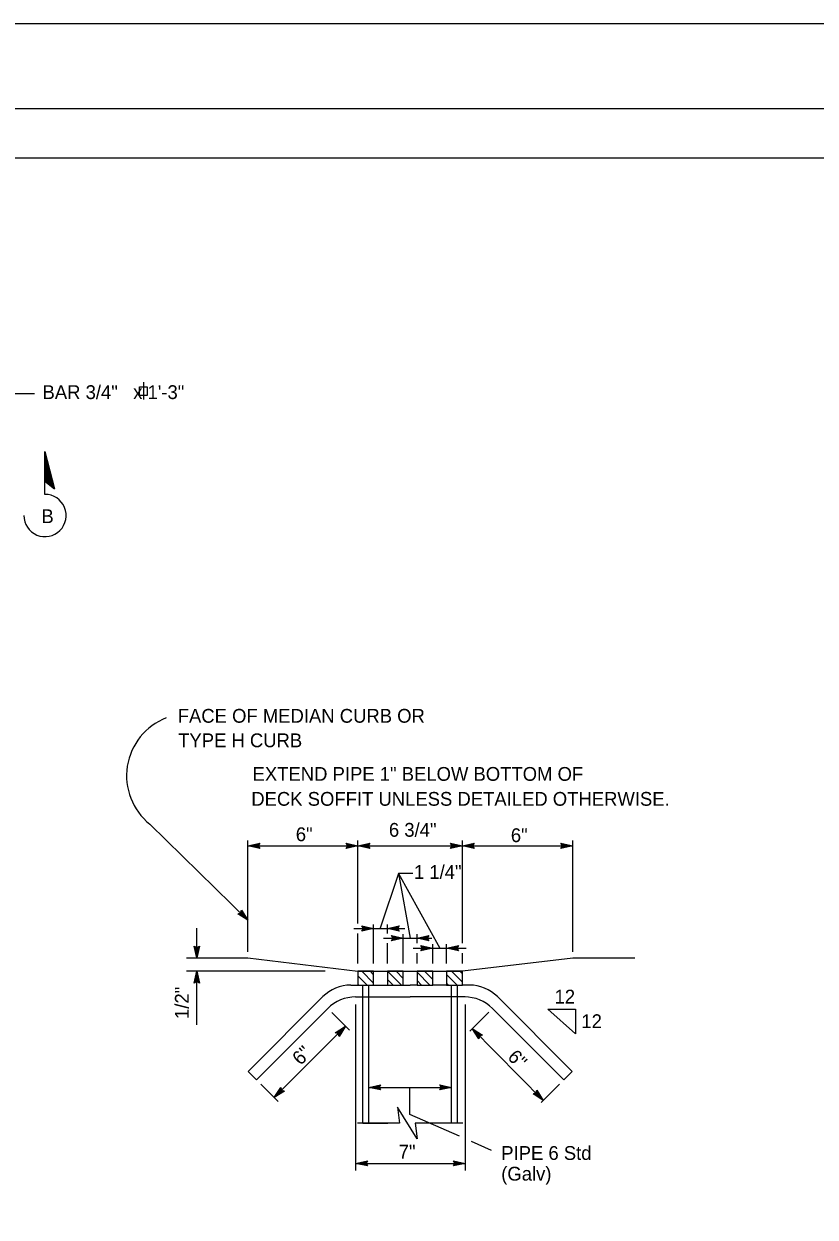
# Model space of a CAD drawing. Extents: x -894 to 866, y -472 to 714.
# Drawn here: x -453 to -51, y 108 to 714 of the extents above; entities that cross this region are included whole.
import ezdxf

# ---------------------------------------------------------------- set-up
doc = ezdxf.new("R2010")
doc.units = 0
for name, color, linetype in [('22 Misc Cnst Det', 7, 'Continuous'), ('56 Stage 3 Anno', 7, 'Continuous'), ('57 Undefined', 7, 'Continuous'), ('59 Sndwall Anno', 7, 'Continuous'), ('60 Nongeo Data', 7, 'Continuous'), ('border_PLOTTING-ELEMENTS', 7, 'Continuous'), ('border_rw_22x34_Cut_Lines', 7, 'Continuous'), ('border_SHEET', 7, 'Continuous')]:
    doc.layers.add(name, color=color, linetype=linetype)

msp = doc.modelspace()

# ---------------------------------------------------------------- linework, layer by layer
at = {"layer": '22 Misc Cnst Det'}
for p, q in [((-441.91, 496.58), (-437.07, 477.64)), ((-441.91, 474.88), (-441.91, 496.58)), ((-441.91, 495.03), (-437.57, 478.04)), ((-441.91, 493.47), (-438.08, 478.45)), ((-441.91, 491.91), (-438.58, 478.85)), ((-441.91, 490.35), (-439.08, 479.26)), ((-441.91, 488.8), (-439.58, 479.67)), ((-441.91, 487.24), (-440.08, 480.07)), ((-441.91, 485.68), (-440.58, 480.48)), ((-441.91, 484.12), (-441.08, 480.88)), ((-441.91, 482.56), (-441.58, 481.29)), ((-441.91, 481.55), (-437.07, 477.64))]:
    msp.add_line(p, q, dxfattribs=at)
msp.add_arc((-441.91, 464.16), 10.72, 179.99947, 89.99996, dxfattribs=at)
at = {"layer": '56 Stage 3 Anno'}
for p, q in [((-557.67, 526.03), (-447.2, 526.03)), ((-388.77, 307.57), (-338.97, 258.8)), ((-338.97, 242.75), (-338.97, 299.23)), ((-338.97, 296.53), (-332.97, 297.86)), ((-337.58, 296.54), (-333.2, 297.5)), ((-336.21, 296.53), (-333.38, 297.16)), ((-334.83, 296.53), (-333.62, 296.8)), ((-332.97, 297.86), (-333.77, 296.53)), ((-332.97, 297.86), (-332.97, 297.86)), ((-288.44, 296.53), (-289.24, 297.87)), ((-289.24, 297.87), (-289.24, 297.87)), ((-289.24, 297.87), (-283.24, 296.53)), ((-289.02, 297.52), (-284.62, 296.53)), ((-288.79, 297.16), (-286, 296.54)), ((-288.61, 296.81), (-287.38, 296.54)), ((-283.24, 257.19), (-283.24, 299.23)), ((-283.24, 296.53), (-277.24, 297.86)), ((-281.85, 296.54), (-277.48, 297.5)), ((-280.48, 296.53), (-277.65, 297.16)), ((-279.1, 296.53), (-277.89, 296.8)), ((-277.24, 297.86), (-278.04, 296.53)), ((-277.24, 297.86), (-277.24, 297.86)), ((-235.44, 296.53), (-236.24, 297.87)), ((-236.24, 297.87), (-236.24, 297.87)), ((-236.24, 297.87), (-230.24, 296.53)), ((-236.02, 297.52), (-231.62, 296.53)), ((-235.79, 297.16), (-233, 296.54)), ((-235.61, 296.81), (-234.38, 296.54)), ((-230.24, 247.19), (-230.24, 299.23)), ((-230.24, 296.53), (-224.24, 297.86)), ((-228.85, 296.54), (-224.48, 297.5)), ((-227.48, 296.53), (-224.65, 297.16)), ((-226.1, 296.53), (-224.89, 296.8)), ((-224.24, 297.86), (-225.04, 296.53)), ((-224.24, 297.86), (-224.24, 297.86)), ((-179.48, 296.53), (-180.28, 297.87)), ((-180.28, 297.87), (-180.28, 297.87)), ((-180.28, 297.87), (-174.28, 296.53)), ((-180.06, 297.52), (-175.66, 296.53)), ((-179.83, 297.16), (-177.04, 296.54)), ((-179.65, 296.81), (-178.43, 296.54)), ((-174.28, 242.75), (-174.28, 299.23)), ((-338.97, 296.53), (-283.24, 296.53)), ((-332.97, 295.19), (-338.97, 296.53)), ((-338.97, 296.53), (-338.97, 296.53)), ((-333.19, 295.55), (-337.59, 296.53)), ((-333.42, 295.91), (-336.21, 296.53)), ((-333.6, 296.26), (-334.83, 296.53)), ((-333.77, 296.53), (-332.97, 295.19)), ((-332.97, 295.19), (-332.97, 295.19)), ((-283.24, 296.53), (-289.24, 295.2)), ((-289.24, 295.2), (-288.44, 296.53)), ((-289.24, 295.2), (-289.24, 295.2)), ((-284.63, 296.53), (-289.01, 295.56)), ((-286, 296.54), (-288.83, 295.91)), ((-287.38, 296.54), (-288.59, 296.27)), ((-283.24, 296.53), (-230.24, 296.53)), ((-277.24, 295.19), (-283.24, 296.53)), ((-283.24, 296.53), (-283.24, 296.53)), ((-283.24, 296.53), (-283.24, 296.53)), ((-277.46, 295.55), (-281.86, 296.53)), ((-277.69, 295.91), (-280.48, 296.53)), ((-277.87, 296.26), (-279.1, 296.53)), ((-278.04, 296.53), (-277.24, 295.19)), ((-277.24, 295.19), (-277.24, 295.19)), ((-230.24, 296.53), (-236.24, 295.2)), ((-236.24, 295.2), (-235.44, 296.53)), ((-236.24, 295.2), (-236.24, 295.2)), ((-231.63, 296.53), (-236.01, 295.56)), ((-233, 296.54), (-235.83, 295.91)), ((-234.38, 296.54), (-235.59, 296.27)), ((-230.24, 296.53), (-174.28, 296.53)), ((-224.24, 295.19), (-230.24, 296.53)), ((-230.24, 296.53), (-230.24, 296.53)), ((-230.24, 296.53), (-230.24, 296.53)), ((-224.46, 295.55), (-228.86, 296.53)), ((-224.69, 295.91), (-227.48, 296.53)), ((-224.87, 296.26), (-226.1, 296.53)), ((-225.04, 296.53), (-224.24, 295.19)), ((-224.24, 295.19), (-224.24, 295.19)), ((-174.28, 296.53), (-180.28, 295.2)), ((-180.28, 295.2), (-179.48, 296.53)), ((-180.28, 295.2), (-180.28, 295.2)), ((-175.67, 296.53), (-180.05, 295.56)), ((-177.04, 296.54), (-179.87, 295.91)), ((-178.43, 296.54), (-179.63, 296.27)), ((-174.28, 296.53), (-174.28, 296.53)), ((-262.7, 282.54), (-271.94, 254.8)), ((-255.36, 282.54), (-262.7, 282.54)), ((-262.7, 282.54), (-256.74, 249.69)), ((-262.7, 282.54), (-241.74, 244.69)), ((-344.19, 262.05), (-342.68, 262.44)), ((-338.97, 258.8), (-344.19, 262.05)), ((-344.19, 262.05), (-344.19, 262.05)), ((-339.97, 259.77), (-343.77, 262.14)), ((-340.94, 260.74), (-343.4, 262.27)), ((-341.93, 261.7), (-342.98, 262.36)), ((-342.68, 262.44), (-342.32, 263.96)), ((-342.61, 262.76), (-341.93, 261.7)), ((-342.5, 263.13), (-340.94, 260.74)), ((-342.41, 263.55), (-339.96, 259.77)), ((-342.32, 263.96), (-342.32, 263.96)), ((-342.32, 263.96), (-338.97, 258.8)), ((-364.88, 239.74), (-364.88, 254.87)), ((-338.97, 258.8), (-338.97, 258.8)), ((-285.24, 254.69), (-268.24, 254.69)), ((-280.44, 254.69), (-281.24, 256.03)), ((-281.24, 256.03), (-281.24, 256.03)), ((-281.24, 256.03), (-275.24, 254.69)), ((-275.24, 254.69), (-281.24, 253.36)), ((-281.24, 253.36), (-280.44, 254.69)), ((-281.02, 255.68), (-276.62, 254.69)), ((-276.63, 254.69), (-281.01, 253.72)), ((-278, 254.69), (-280.83, 254.07)), ((-280.79, 255.32), (-278, 254.69)), ((-280.61, 254.97), (-279.38, 254.69)), ((-279.38, 254.69), (-280.59, 254.43)), ((-275.24, 236.82), (-275.24, 256.69)), ((-275.24, 254.69), (-275.24, 254.69)), ((-268.24, 252.19), (-268.24, 256.69)), ((-268.24, 254.69), (-262.24, 256.02)), ((-268.24, 254.69), (-259.33, 254.69)), ((-262.24, 253.35), (-268.24, 254.69)), ((-268.24, 254.69), (-268.24, 254.69)), ((-262.46, 253.71), (-266.86, 254.69)), ((-266.85, 254.69), (-262.48, 255.66)), ((-265.48, 254.69), (-262.65, 255.31)), ((-262.69, 254.07), (-265.48, 254.69)), ((-264.1, 254.69), (-262.89, 254.96)), ((-262.87, 254.41), (-264.1, 254.69)), ((-262.24, 256.02), (-263.04, 254.69)), ((-263.04, 254.69), (-262.24, 253.35)), ((-262.24, 256.02), (-262.24, 256.02)), ((-283.24, 236.82), (-283.24, 252.19)), ((-281.24, 253.36), (-281.24, 253.36)), ((-270.24, 249.69), (-253.24, 249.69)), ((-265.44, 249.69), (-266.24, 251.03)), ((-266.24, 251.03), (-266.24, 251.03)), ((-266.24, 251.03), (-260.24, 249.69)), ((-260.24, 249.69), (-266.24, 248.36)), ((-266.24, 248.36), (-265.44, 249.69)), ((-266.24, 248.36), (-266.24, 248.36)), ((-266.02, 250.68), (-261.62, 249.69)), ((-261.63, 249.69), (-266.01, 248.72)), ((-263, 249.69), (-265.83, 249.07)), ((-265.79, 250.32), (-263, 249.69)), ((-265.61, 249.97), (-264.38, 249.69)), ((-264.38, 249.69), (-265.59, 249.43)), ((-262.24, 253.35), (-262.24, 253.35)), ((-260.24, 236.82), (-260.24, 251.69)), ((-260.24, 249.69), (-260.24, 249.69)), ((-253.24, 247.19), (-253.24, 251.69)), ((-253.24, 249.69), (-247.24, 251.02)), ((-253.24, 249.69), (-245.75, 249.69)), ((-247.24, 248.35), (-253.24, 249.69)), ((-253.24, 249.69), (-253.24, 249.69)), ((-247.46, 248.71), (-251.86, 249.69)), ((-251.85, 249.69), (-247.48, 250.66)), ((-250.48, 249.69), (-247.65, 250.31)), ((-247.69, 249.07), (-250.48, 249.69)), ((-249.1, 249.69), (-247.89, 249.96)), ((-247.87, 249.41), (-249.1, 249.69)), ((-247.24, 251.02), (-248.04, 249.69)), ((-248.04, 249.69), (-247.24, 248.35)), ((-247.24, 251.02), (-247.24, 251.02)), ((-247.24, 248.35), (-247.24, 248.35)), ((-364.88, 239.74), (-366.21, 245.74)), ((-366.21, 245.74), (-366.21, 245.74)), ((-366.21, 245.74), (-364.88, 244.94)), ((-364.88, 241.13), (-365.85, 245.5)), ((-364.88, 242.5), (-365.5, 245.33)), ((-364.88, 243.88), (-365.14, 245.09)), ((-364.88, 244.94), (-363.54, 245.74)), ((-363.54, 245.74), (-364.88, 239.74)), ((-363.89, 245.52), (-364.88, 241.12)), ((-364.25, 245.29), (-364.88, 242.5)), ((-364.6, 245.11), (-364.88, 243.88)), ((-363.54, 245.74), (-363.54, 245.74)), ((-268.24, 236.82), (-268.24, 247.19)), ((-255.24, 244.69), (-238.24, 244.69)), ((-253.24, 236.82), (-253.24, 242.19)), ((-250.44, 244.69), (-251.24, 246.03)), ((-251.24, 246.03), (-251.24, 246.03)), ((-251.24, 246.03), (-245.24, 244.69)), ((-245.24, 244.69), (-251.24, 243.36)), ((-251.24, 243.36), (-250.44, 244.69)), ((-251.24, 243.36), (-251.24, 243.36)), ((-251.02, 245.68), (-246.62, 244.69)), ((-246.63, 244.69), (-251.01, 243.72)), ((-248, 244.69), (-250.83, 244.07)), ((-250.79, 245.32), (-248, 244.69)), ((-250.61, 244.97), (-249.38, 244.69)), ((-249.38, 244.69), (-250.59, 244.43)), ((-245.24, 236.82), (-245.24, 246.69)), ((-245.24, 244.69), (-245.24, 244.69)), ((-238.24, 236.82), (-238.24, 246.69)), ((-238.24, 244.69), (-232.24, 246.02)), ((-238.24, 244.69), (-228.24, 244.69)), ((-232.24, 243.35), (-238.24, 244.69)), ((-238.24, 244.69), (-238.24, 244.69)), ((-232.46, 243.71), (-236.86, 244.69)), ((-236.85, 244.69), (-232.48, 245.66)), ((-235.48, 244.69), (-232.65, 245.31)), ((-232.69, 244.07), (-235.48, 244.69)), ((-234.1, 244.69), (-232.89, 244.96)), ((-232.87, 244.41), (-234.1, 244.69)), ((-232.24, 246.02), (-233.04, 244.69)), ((-233.04, 244.69), (-232.24, 243.35)), ((-232.24, 246.02), (-232.24, 246.02)), ((-232.24, 243.35), (-232.24, 243.35)), ((-230.24, 236.82), (-230.24, 242.19)), ((-364.88, 239.74), (-364.88, 239.74)), ((-299.76, 232.94), (-370.06, 232.94)), ((-366.22, 226.94), (-364.88, 232.94)), ((-365.86, 227.16), (-364.88, 231.56)), ((-365.5, 227.39), (-364.88, 230.18)), ((-364.88, 205.85), (-364.88, 232.94)), ((-364.88, 232.94), (-364.88, 232.94)), ((-364.88, 232.94), (-363.55, 226.94)), ((-364.88, 231.55), (-363.91, 227.17)), ((-364.88, 230.18), (-364.25, 227.35)), ((-364.88, 227.74), (-366.22, 226.94)), ((-366.22, 226.94), (-366.22, 226.94)), ((-365.16, 227.57), (-364.88, 228.8)), ((-364.88, 228.8), (-364.61, 227.59)), ((-363.55, 226.94), (-364.88, 227.74)), ((-363.55, 226.94), (-363.55, 226.94)), ((-296.4, 211.98), (-287.48, 203.06)), ((-284.36, 216.02), (-284.36, 131.93)), ((-228.74, 216.02), (-228.74, 131.93)), ((-216.83, 212.23), (-226.51, 202.54)), ((-186.83, 213.74), (-172.78, 213.74)), ((-172.78, 201.2), (-186.83, 213.74)), ((-172.78, 213.74), (-172.78, 201.2)), ((-289.47, 205.05), (-325.65, 168.86)), ((-294.66, 201.75), (-289.47, 205.05)), ((-293.15, 201.37), (-294.66, 201.75)), ((-294.66, 201.75), (-294.66, 201.75)), ((-294.26, 201.65), (-290.45, 204.07)), ((-293.84, 201.57), (-291.43, 203.1)), ((-293.47, 201.44), (-292.41, 202.12)), ((-292.77, 199.87), (-293.15, 201.37)), ((-292.41, 202.12), (-293.07, 201.08)), ((-291.43, 203.1), (-292.98, 200.66)), ((-290.45, 204.06), (-292.86, 200.29)), ((-289.47, 205.05), (-292.77, 199.87)), ((-292.77, 199.87), (-292.77, 199.87)), ((-289.47, 205.05), (-289.47, 205.05)), ((-225.21, 203.84), (-189.24, 167.45)), ((-221.95, 198.63), (-225.21, 203.84)), ((-225.21, 203.84), (-225.21, 203.84)), ((-225.21, 203.84), (-220.05, 200.51)), ((-221.85, 199.04), (-224.24, 202.86)), ((-224.23, 202.86), (-220.47, 200.43)), ((-221.76, 199.46), (-223.27, 201.88)), ((-223.27, 201.88), (-220.84, 200.31)), ((-221.63, 199.83), (-222.3, 200.89)), ((-222.3, 200.89), (-221.26, 200.22)), ((-221.56, 200.15), (-221.95, 198.63)), ((-220.05, 200.51), (-221.56, 200.15)), ((-220.05, 200.51), (-220.05, 200.51)), ((-221.95, 198.63), (-221.95, 198.63)), ((-332.39, 175.6), (-323.66, 166.88)), ((-181.04, 175.66), (-190.33, 166.36)), ((-325.65, 168.86), (-322.34, 174.05)), ((-320.46, 172.16), (-325.65, 168.86)), ((-320.86, 172.26), (-324.67, 169.84)), ((-324.66, 169.85), (-322.26, 173.62)), ((-323.69, 170.81), (-322.14, 173.25)), ((-321.28, 172.34), (-323.69, 170.81)), ((-322.71, 171.79), (-322.05, 172.83)), ((-321.65, 172.47), (-322.71, 171.79)), ((-322.34, 174.04), (-322.34, 174.04)), ((-322.34, 174.04), (-321.97, 172.54)), ((-321.97, 172.54), (-320.46, 172.16)), ((-320.46, 172.16), (-320.46, 172.16)), ((-277.74, 174.06), (-271.74, 175.39)), ((-277.74, 174.06), (-235.74, 174.06)), ((-271.74, 172.72), (-277.74, 174.06)), ((-277.74, 174.06), (-277.74, 174.06)), ((-271.96, 173.07), (-276.36, 174.05)), ((-276.35, 174.06), (-271.98, 175.03)), ((-274.98, 174.05), (-272.15, 174.68)), ((-272.19, 173.43), (-274.98, 174.05)), ((-273.6, 174.05), (-272.39, 174.32)), ((-272.37, 173.78), (-273.6, 174.05)), ((-271.74, 175.39), (-272.54, 174.06)), ((-272.54, 174.06), (-271.74, 172.72)), ((-271.74, 175.39), (-271.74, 175.39)), ((-271.74, 172.72), (-271.74, 172.72)), ((-256.8, 160.37), (-256.8, 174.06)), ((-240.94, 174.06), (-241.74, 175.4)), ((-241.74, 175.4), (-241.74, 175.4)), ((-241.74, 175.4), (-235.74, 174.06)), ((-235.74, 174.06), (-241.74, 172.73)), ((-241.74, 172.73), (-240.94, 174.06)), ((-241.74, 172.73), (-241.74, 172.73)), ((-241.52, 175.04), (-237.12, 174.06)), ((-237.13, 174.05), (-241.51, 173.08)), ((-238.5, 174.06), (-241.33, 173.43)), ((-241.29, 174.68), (-238.5, 174.06)), ((-241.11, 174.33), (-239.88, 174.06)), ((-239.88, 174.06), (-241.09, 173.79)), ((-235.74, 174.06), (-235.74, 174.06)), ((-194.41, 170.78), (-192.9, 171.15)), ((-189.24, 167.45), (-194.41, 170.78)), ((-194.41, 170.78), (-194.41, 170.78)), ((-190.23, 168.44), (-193.99, 170.87)), ((-191.19, 169.42), (-193.62, 170.99)), ((-192.16, 170.4), (-193.2, 171.07)), ((-192.9, 171.15), (-192.51, 172.66)), ((-192.82, 171.47), (-192.16, 170.4)), ((-192.7, 171.84), (-191.19, 169.42)), ((-192.61, 172.26), (-190.21, 168.43)), ((-192.51, 172.66), (-192.51, 172.66)), ((-192.51, 172.66), (-189.24, 167.45)), ((-325.65, 168.86), (-325.65, 168.86)), ((-189.24, 167.45), (-189.24, 167.45)), ((-231.73, 149.26), (-256.8, 160.37)), ((-215.47, 142.05), (-225.55, 146.52)), ((-284.36, 135.5), (-278.36, 136.83)), ((-284.36, 135.5), (-228.74, 135.5)), ((-278.36, 134.16), (-284.36, 135.5)), ((-284.36, 135.5), (-284.36, 135.5)), ((-278.58, 134.51), (-282.98, 135.5)), ((-282.97, 135.5), (-278.6, 136.47)), ((-281.6, 135.5), (-278.78, 136.12)), ((-278.81, 134.87), (-281.6, 135.5)), ((-280.22, 135.49), (-279.01, 135.76)), ((-278.99, 135.22), (-280.22, 135.49)), ((-278.36, 136.83), (-279.16, 135.5)), ((-279.16, 135.5), (-278.36, 134.16)), ((-278.36, 136.83), (-278.36, 136.83)), ((-278.36, 134.16), (-278.36, 134.16)), ((-233.94, 135.5), (-234.74, 136.84)), ((-234.74, 136.84), (-234.74, 136.84)), ((-234.74, 136.84), (-228.74, 135.5)), ((-228.74, 135.5), (-234.74, 134.17)), ((-234.74, 134.17), (-233.94, 135.5)), ((-234.74, 134.17), (-234.74, 134.17)), ((-234.52, 136.48), (-230.12, 135.5)), ((-230.13, 135.49), (-234.51, 134.53)), ((-231.5, 135.5), (-234.33, 134.87)), ((-234.29, 136.12), (-231.5, 135.5)), ((-234.11, 135.78), (-232.88, 135.5)), ((-232.88, 135.5), (-234.09, 135.23)), ((-228.74, 135.5), (-228.74, 135.5))]:
    msp.add_line(p, q, dxfattribs=at)
msp.add_arc((-369.05, 332.12), 31.48, 111.13094, 231.21739, dxfattribs=at)
at = {"layer": '57 Undefined'}
msp.add_line((-391.93, 531.74), (-391.93, 522.94), dxfattribs=at)
msp.add_lwpolyline([(-393.91, 529.42), (-390.04, 529.42), (-390.04, 525.03), (-393.91, 525.03)], close=True, dxfattribs=at)
at = {"layer": '59 Sndwall Anno'}
for p, q in [((-278.48, 225.94), (-283.24, 230.7)), ((-275.24, 226.95), (-281.23, 232.94)), ((-275.24, 231.19), (-276.99, 232.94)), ((-261.12, 225.94), (-268.12, 232.94)), ((-260.24, 229.3), (-263.88, 232.94)), ((-246.66, 225.94), (-253.24, 232.52)), ((-245.24, 228.76), (-249.42, 232.94)), ((-232.95, 225.94), (-238.24, 231.23)), ((-230.24, 227.47), (-235.71, 232.94)), ((-230.24, 231.71), (-231.47, 232.94)), ((-282.72, 225.94), (-283.24, 226.46)), ((-265.36, 225.94), (-268.24, 228.82)), ((-250.91, 225.94), (-253.24, 228.27)), ((-237.2, 225.94), (-238.24, 226.98))]:
    msp.add_line(p, q, dxfattribs=at)
at = {"layer": '60 Nongeo Data'}
for p, q in [((-370.06, 239.74), (-338.97, 239.74)), ((-338.97, 239.74), (-283.24, 232.94)), ((-174.28, 239.55), (-230.24, 232.94)), ((-142.79, 239.55), (-174.28, 239.55)), ((-275.24, 232.94), (-283.24, 232.94)), ((-283.24, 232.94), (-283.24, 225.94)), ((-283.24, 232.94), (-230.24, 232.94)), ((-275.24, 225.94), (-275.24, 232.94)), ((-260.24, 232.94), (-268.24, 232.94)), ((-268.24, 232.94), (-268.24, 225.94)), ((-260.24, 225.94), (-260.24, 232.94)), ((-245.24, 232.94), (-253.24, 232.94)), ((-253.24, 232.94), (-253.24, 225.94)), ((-245.24, 225.94), (-245.24, 232.94)), ((-230.24, 232.94), (-238.24, 232.94)), ((-238.24, 232.94), (-238.24, 225.94)), ((-230.24, 225.94), (-230.24, 232.94)), ((-286.85, 225.94), (-283.24, 225.94)), ((-283.24, 225.94), (-275.24, 225.94)), ((-280.74, 155.94), (-280.74, 225.94)), ((-277.74, 155.94), (-277.74, 225.94)), ((-275.24, 225.94), (-268.24, 225.94)), ((-268.24, 225.94), (-260.24, 225.94)), ((-260.24, 225.94), (-256.74, 225.94)), ((-253.24, 225.94), (-256.74, 225.94)), ((-253.24, 225.94), (-245.24, 225.94)), ((-238.24, 225.94), (-245.24, 225.94)), ((-238.24, 225.94), (-230.24, 225.94)), ((-235.74, 155.94), (-235.74, 225.94)), ((-232.74, 155.94), (-232.74, 225.94)), ((-226.63, 225.94), (-230.24, 225.94)), ((-338.93, 182.14), (-300.99, 220.08)), ((-284.36, 219.94), (-256.74, 219.94)), ((-228.74, 219.94), (-256.74, 219.94)), ((-174.55, 182.14), (-212.49, 220.08)), ((-334.69, 177.9), (-298.51, 214.08)), ((-178.8, 177.9), (-214.97, 214.08)), ((-338.93, 182.14), (-334.69, 177.9)), ((-174.55, 182.14), (-178.8, 177.9)), ((-253.16, 147.94), (-263.16, 163.94)), ((-263.16, 163.94), (-262.16, 155.94)), ((-262.16, 155.94), (-283.44, 155.94)), ((-280.74, 155.94), (-268.01, 155.94)), ((-229.94, 155.94), (-254.16, 155.94)), ((-254.16, 155.94), (-253.16, 147.94))]:
    msp.add_line(p, q, dxfattribs=at)
for centre, start, end in [((-286.85, 205.94), 90, 134.99828), ((-226.63, 205.94), 45.00172, 90), ((-284.36, 199.94), 90, 134.99963), ((-229.12, 199.94), 45.00037, 90)]:
    msp.add_arc(centre, 20, start, end, dxfattribs=at)
at = {"layer": 'border_PLOTTING-ELEMENTS'}
for points in [[(-894.04, -472.44), (865.96, -472.44), (865.96, 713.56), (-894.04, 713.56)], [(-864.04, 670.56), (835.96, 670.56), (835.96, -429.44), (-864.04, -429.44)]]:
    msp.add_lwpolyline(points, close=True, dxfattribs=at)
at = {"layer": 'border_rw_22x34_Cut_Lines'}
msp.add_lwpolyline([(-864.04, 670.56), (835.96, 670.56), (835.96, -429.44), (-864.04, -429.44)], close=True, dxfattribs=at)
at = {"layer": 'border_SHEET'}
msp.add_line((-814.04, 645.56), (810.96, 645.56), dxfattribs=at)

# ---------------------------------------------------------------- texts
at = {"layer": '57 Undefined'}
for s, p in [('BAR 3/4"   x 1\'-3"', (-443.16, 523.24)), ('B', (-443.71, 460.29)), ('FACE OF MEDIAN CURB OR', (-374.59, 359.03)), ('TYPE H CURB', (-374.39, 346.6)), ('EXTEND PIPE 1" BELOW BOTTOM OF', (-336.63, 329.56)), ('DECK SOFFIT UNLESS DETAILED OTHERWISE.', (-337.28, 316.9)), ('6"', (-314.71, 298.94)), ('6 3/4"', (-267.48, 301.19)), ('6"', (-205.65, 298.47)), ('1 1/4"', (-254.8, 279.78)), ('12', (-183.48, 216.59)), ('12', (-169.87, 204.11)), ('7"', (-262.53, 137.9)), ('PIPE 6 Std', (-210.52, 137.25)), ('(Galv)', (-210.52, 126.75))]:
    msp.add_text(s, height=7, dxfattribs=at).set_placement(p)
for s, rotation, p in [('1/2"', 90, (-369.02, 208.75)), ('6"', 45.01299, (-312.29, 184.85)), ('6"', 314.66348, (-207.74, 189))]:
    msp.add_text(s, height=7, rotation=rotation, dxfattribs=at).set_placement(p)

doc.saveas('drawing.dxf')
